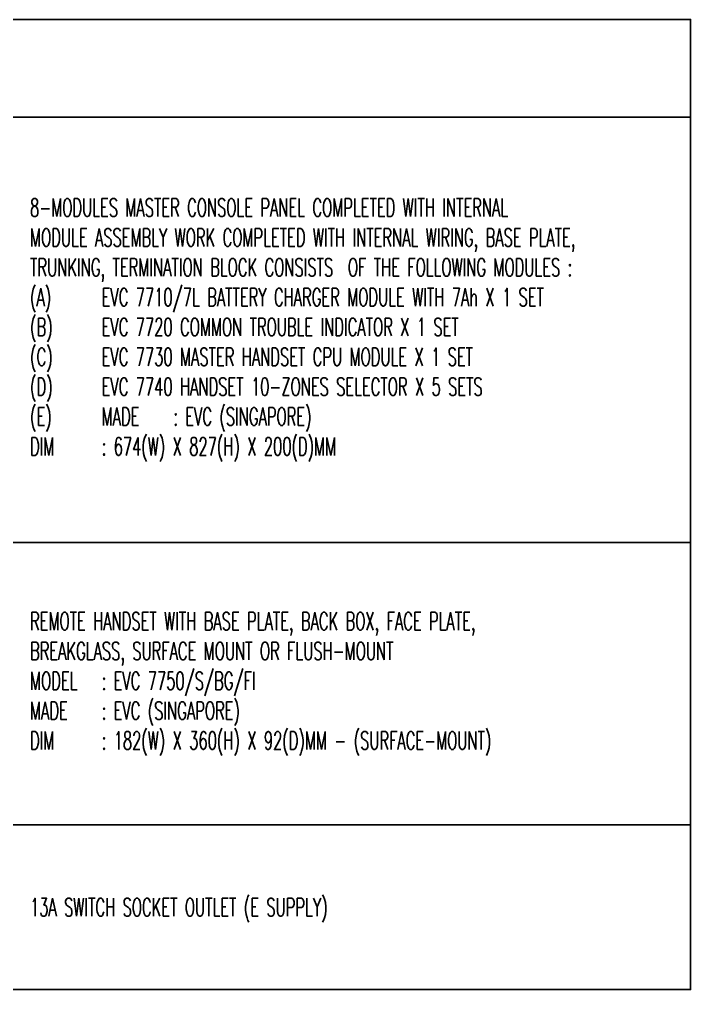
# Model space of a CAD drawing. Header units: millimetres. Extents: x -30493 to 72097, y 1646 to 74418.
# Drawn here: x -24538 to -15546, y 61416 to 74418 of the extents above; entities that cross this region are included whole.
import ezdxf
from ezdxf.enums import TextEntityAlignment as Align

# ---------------------------------------------------------------- set-up
doc = ezdxf.new("R2010")
doc.units = ezdxf.units.MM
doc.header["$LTSCALE"] = 1000
doc.layers.add('E-_SECU----_L-_N_', color=7, linetype='Continuous')
doc.styles.add('SIMPLEX', font='simplex.shx', dxfattribs={"width": 0.6})

msp = doc.modelspace()

# ---------------------------------------------------------------- linework, layer by layer
at = {"layer": 'E-_SECU----_L-_N_'}
for points in [[(-30493, 74418), (-15546, 74418), (-15546, 73107), (-30493, 73107)], [(-24816, 73107), (-15546, 73107), (-15546, 67406), (-24816, 67406)], [(-24816, 67406), (-15546, 67406), (-15546, 63623), (-24816, 63623)], [(-24816, 63623), (-15546, 63623), (-15546, 61416), (-24816, 61416)]]:
    msp.add_lwpolyline(points, close=True, dxfattribs=at)

# ---------------------------------------------------------------- texts
at = {"style": 'SIMPLEX', "width": 0.6}
msp.add_text('13A SWITCH SOCKET OUTLET (E SUPPLY)', height=240, dxfattribs=at).set_placement((-24395, 62520, -2436), align=Align.MIDDLE_LEFT)
at = {"color": 7, "char_height": 240, "attachment_point": 4, "style": 'SIMPLEX'}
for s, insert, width in [('8-MODULES MASTER CONSOLE PANEL COMPLETED WITH INTERNAL \\PMODULE ASSEMBLY WORK COMPLETED WITH INTERNAL WIRING, BASE PLATE, \\PTRUNKING, TERMINATION BLOCK CONSISTS  OF THE FOLLOWING MODULES :  \\P(A)^IEVC 7710/7L BATTERY CHARGER MODULE WITH 7Ah X 1 SET  \\P(B)^IEVC 7720 COMMON TROUBLE INDICATOR X 1 SET \\P(C)^IEVC 7730 MASTER HANDSET CPU MODULE X 1 SET \\P(D)^IEVC 7740 HANDSET 10-ZONES SELECTOR X 5 SETS \\P(E)^IMADE^I: EVC (SINGAPORE)  \\PDIM ^I: 674(W) X 827(H) X 200(D)MM', (-24395, 70256), 16737.37), ('REMOTE HANDSET WITH BASE PLATE, BACK BOX, FACE PLATE, \\PBREAKGLASS, SURFACE MOUNT OR FLUSH-MOUNT\\PMODEL^I: EVC 7750/S/BG/FI\\PMADE^I: EVC (SINGAPORE)  \\PDIM^I: 182(W) X 360(H) X 92(D)MM - (SURFACE-MOUNT)', (-24395, 65514), 15488.25)]:
    msp.add_mtext(s, dxfattribs=dict(at, insert=insert, width=width))

doc.saveas('drawing.dxf')
